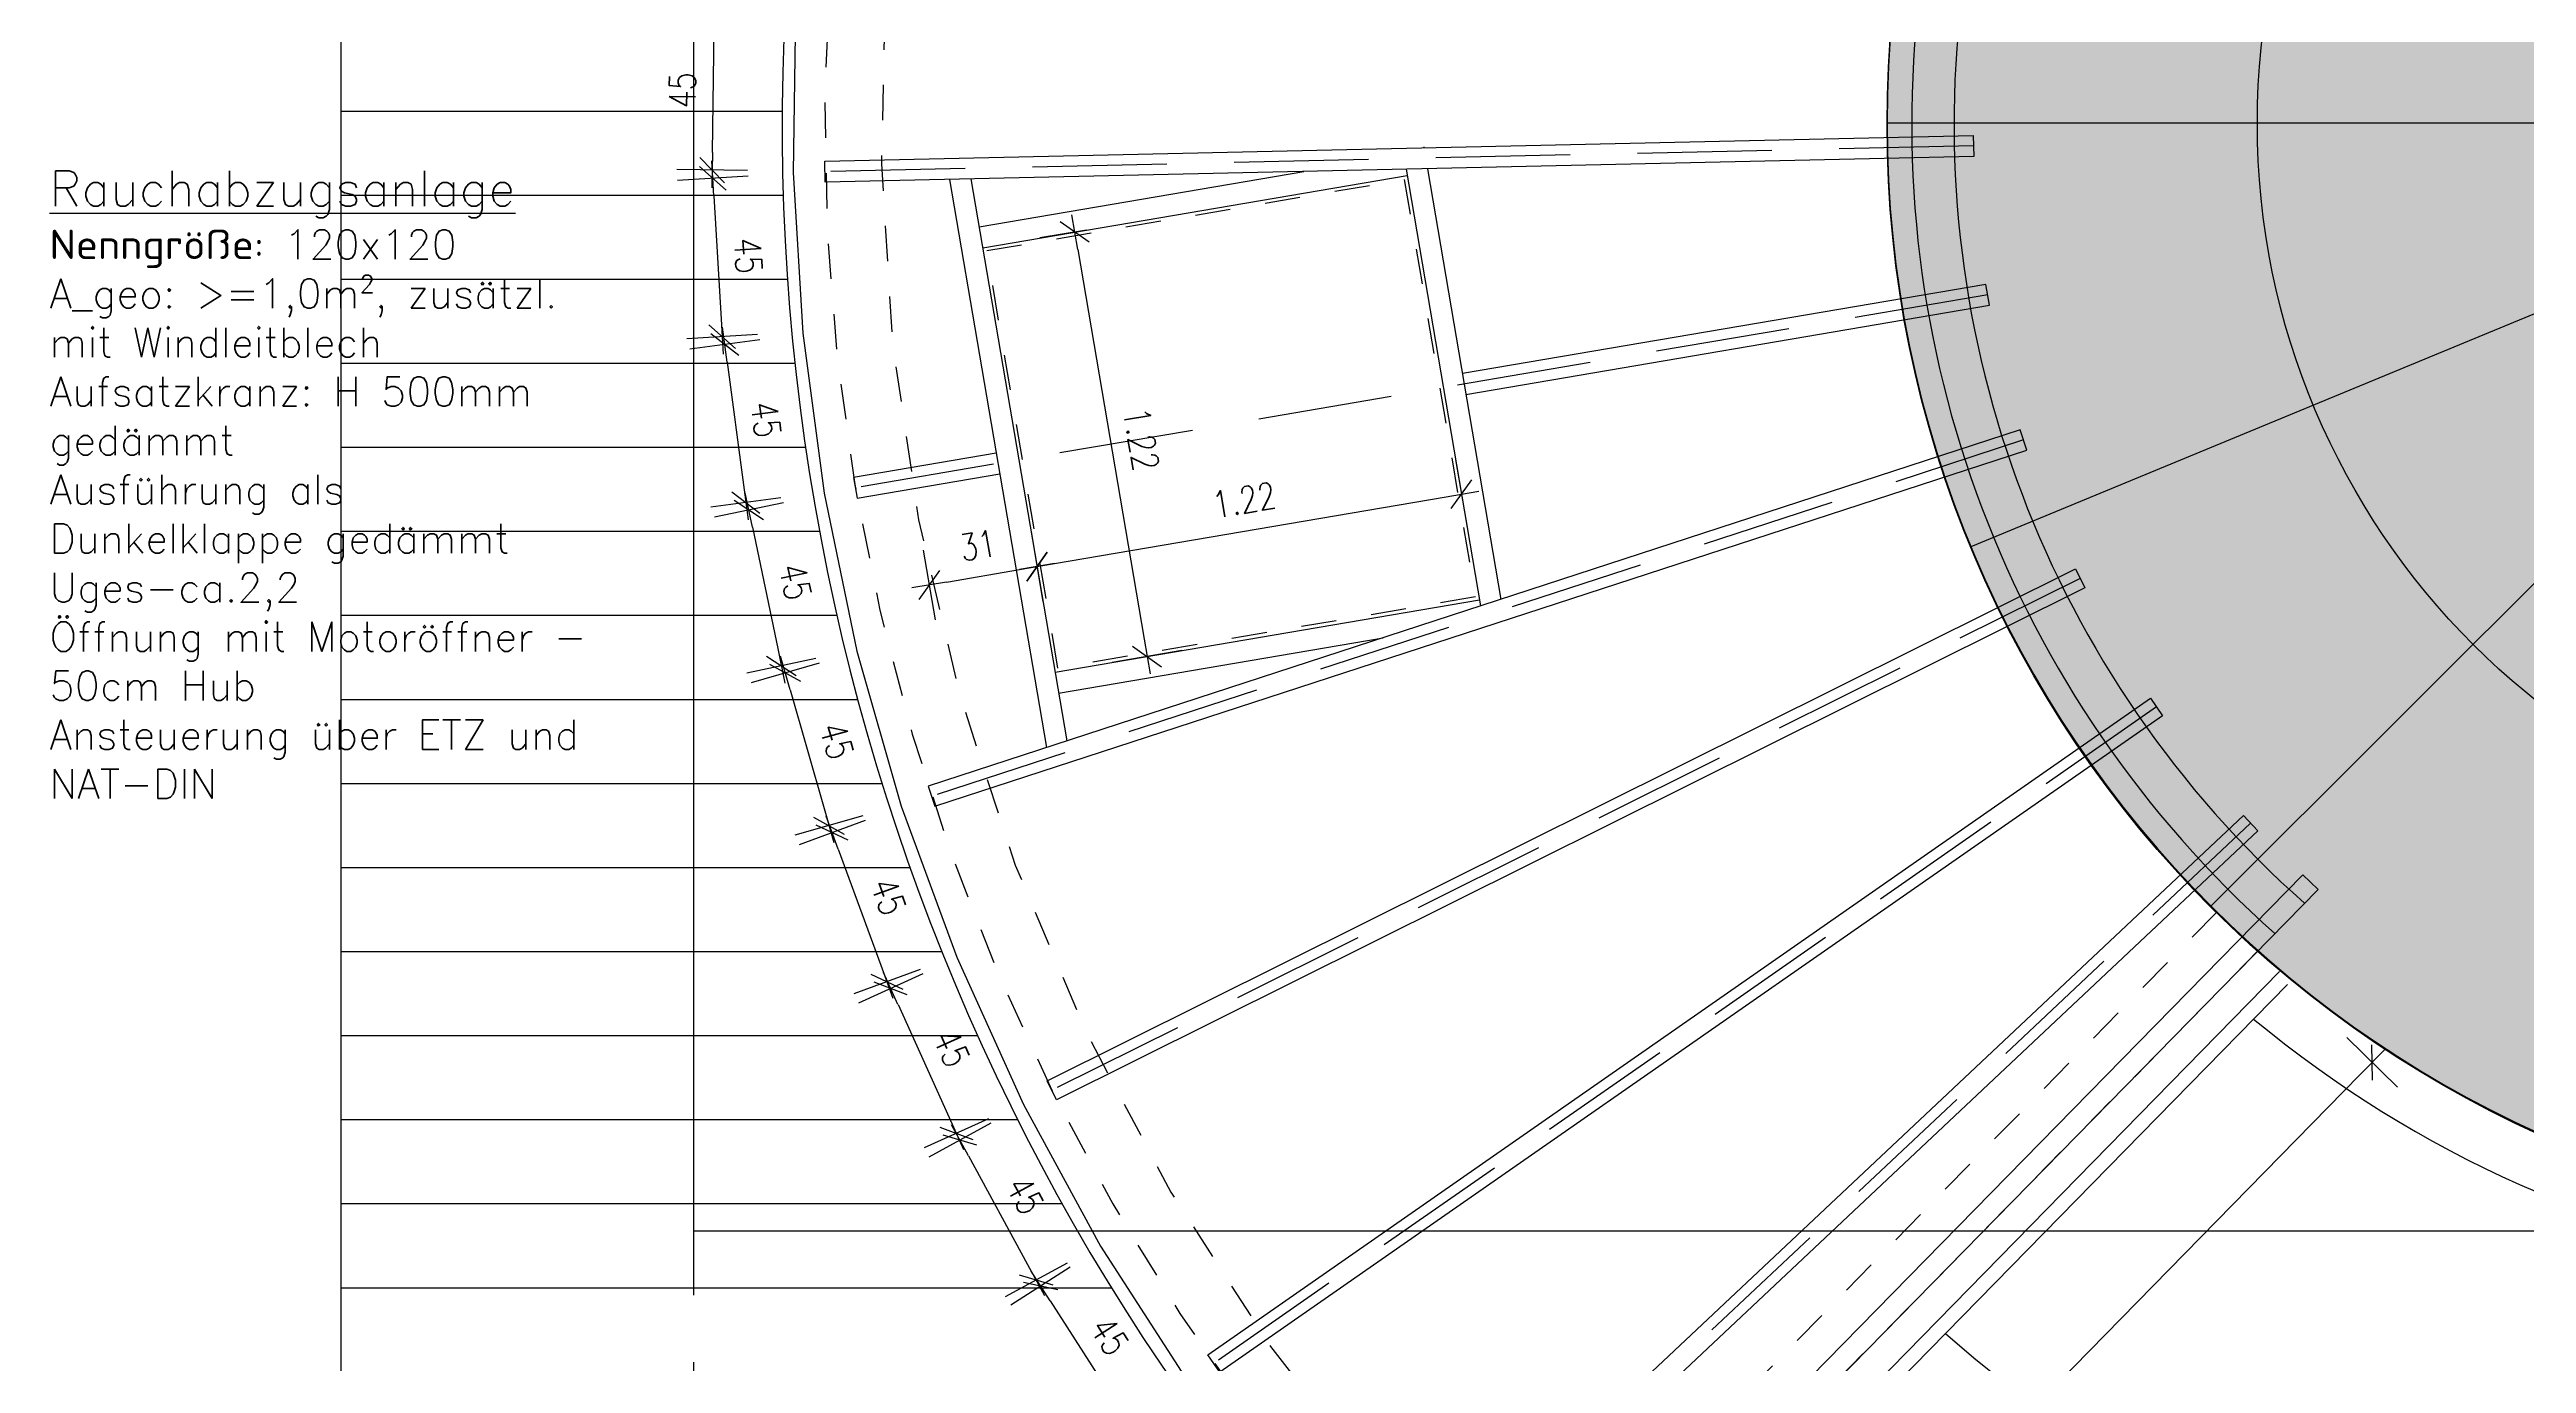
# Model space of a CAD drawing. Header units: metres. Extents: x 109.2 to 144.7, y -337.4 to -301.2.
# Drawn here: x 128.8 to 135.82, y -315.97 to -312.25 of the extents above; entities that cross this region are included whole.
import ezdxf

# ---------------------------------------------------------------- set-up
doc = ezdxf.new("R2010")
doc.units = ezdxf.units.M
doc.header["$LTSCALE"] = 0.03
doc.linetypes.add('GESTRICHELT2', pattern=[4.5, 3, -1.5])
doc.linetypes.add('STRICHLINIE', pattern=[19.05, 12.7, -6.35])
doc.layers.get('0').update_dxf_attribs({"linetype": 'CONTINUOUS'})
doc.layers.get('Defpoints').update_dxf_attribs({"linetype": 'CONTINUOUS'})
for name, color, linetype in [('A_abriss', 44, '_ABBRUCH'), ('A_ansicht', 9, 'CONTINUOUS'), ('A_text', 5, 'CONTINUOUS'), ('A_verdeckt', 8, 'STRICHLINIE'), ('A_wände', 6, 'CONTINUOUS'), ('CKMA0002', 2, 'CONTINUOUS')]:
    doc.layers.add(name, color=color, linetype=linetype)
doc.styles.add('SIMPLEX', font='simplex.shx', dxfattribs={"height": 0.1})
doc.styles.add('SIMPLEXD', font='SIMPLEXD.shx', dxfattribs={"width": 0.8, "height": 0.075})
doc.linetypes.add('_ABBRUCH', pattern='A,25,[101,cadkon.shx,S=3.5,R=0,X=0,Y=0],25', length=50)
doc.dimstyles.new('25', dxfattribs={"dimtxt": 0.01, "dimasz": 0.05, "dimexe": 0.15, "dimexo": 0, "dimgap": 0.05, "dimtad": 1, "dimdec": 4, "dimrnd": 0.0025, "dimzin": 0, "dimdsep": 46, "dimtxsty": 'SIMPLEXD', "dimblk1": 'DIMCROSS', "dimblk2": 'DIMCROSS', "dimsah": 1, "dimcen": 2.5, "dimdle": 0.025, "dimclrd": 1, "dimclre": 1, "dimclrt": 3, "dimadec": 1, "dimazin": 0, "dimtfac": 1, "dimtdec": 4, "dimtix": 1, "dimtmove": 2, "dimatfit": 3, "dimfxl": 1, "dimtvp": 1, "dimtolj": 1, "dimtzin": 0, "dimarcsym": 0})

# ---------------------------------------------------------------- blocks, each defined once
blk = doc.blocks.new('DIMCROSS')
at = {"color": 0, "linetype": 'ByBlock'}
blk.add_line((-1, 0), (1, 0), dxfattribs=at)
at = {"linetype": 'ByBlock'}
blk.add_line((-0.707107, -0.707107), (0.707107, 0.707107), dxfattribs=at)
blk = doc.blocks.new('*D176')
at = {"layer": 'CKMA0002', "color": 1, "lineweight": -2}
for p, q in [((134.3719, -308.8467), (134.6986, -309.2717)), ((137.1601, -312.4739), (134.9076, -309.5436))]:
    blk.add_line(p, q, dxfattribs=at)
at = {"layer": 'Defpoints', "color": 0}
for p in [(134.3414, -308.807), (137.1449, -312.4541)]:
    blk.add_point(p, dxfattribs=at)
at = {"layer": 'CKMA0002', "color": 1, "lineweight": -2, "xscale": 0.05, "yscale": 0.05, "zscale": 0.05, "rotation": 127.5494376594421}
blk.add_blockref('DIMCROSS', (134.3414, -308.807), dxfattribs=at)
at = {"layer": 'CKMA0002', "color": 3, "insert": (134.8031, -309.4077), "char_height": 0.075, "attachment_point": 5, "rotation": 307.54944, "style": 'SIMPLEXD'}
blk.add_mtext('\\A1;R4.60', dxfattribs=at)
blk = doc.blocks.new('*D177')
at = {"layer": 'CKMA0002', "color": 1, "lineweight": -2}
for p, q in [((134.0875, -308.7407), (134.2368, -308.9221)), ((137.1607, -312.4734), (134.4529, -309.1846))]:
    blk.add_line(p, q, dxfattribs=at)
at = {"layer": 'Defpoints', "color": 0}
for p in [(134.0557, -308.7021), (137.1449, -312.4541)]:
    blk.add_point(p, dxfattribs=at)
at = {"layer": 'CKMA0002', "color": 1, "lineweight": -2, "xscale": 0.05, "yscale": 0.05, "zscale": 0.05, "rotation": 129.4662497334408}
blk.add_blockref('DIMCROSS', (134.0557, -308.7021), dxfattribs=at)
at = {"layer": 'CKMA0002', "color": 3, "insert": (134.3449, -309.0533), "char_height": 0.075, "attachment_point": 5, "rotation": 309.46625, "style": 'SIMPLEXD'}
blk.add_mtext('\\A1;R4.86', dxfattribs=at)
blk = doc.blocks.new('*D178')
at = {"layer": 'CKMA0002', "color": 1, "lineweight": -2}
blk.add_line((137.1684, -312.4624), (131.397, -310.4115), dxfattribs=at)
at = {"layer": 'Defpoints', "color": 0}
for p in [(131.3499, -310.3948), (137.1449, -312.454)]:
    blk.add_point(p, dxfattribs=at)
at = {"layer": 'CKMA0002', "color": 1, "lineweight": -2, "xscale": 0.05, "yscale": 0.05, "zscale": 0.05, "rotation": 160.4376483330016}
blk.add_blockref('DIMCROSS', (131.3499, -310.3948), dxfattribs=at)
at = {"layer": 'CKMA0002', "color": 3, "insert": (131.1138, -310.3109), "char_height": 0.075, "attachment_point": 5, "rotation": 340.43765, "style": 'SIMPLEXD'}
blk.add_mtext('\\A1;R6.15', dxfattribs=at)
blk = doc.blocks.new('*D179')
at = {"layer": 'CKMA0002', "color": 1, "lineweight": -2}
for p, q in [((131.6395, -310.2238), (131.6217, -310.2166)), ((137.168, -312.4634), (131.9368, -310.3442))]:
    blk.add_line(p, q, dxfattribs=at)
at = {"layer": 'Defpoints', "color": 0}
for p in [(131.5931, -310.205), (137.1449, -312.454)]:
    blk.add_point(p, dxfattribs=at)
at = {"layer": 'CKMA0002', "color": 1, "lineweight": -2, "xscale": 0.05, "yscale": 0.05, "zscale": 0.05, "rotation": 157.9467216411537}
blk.add_blockref('DIMCROSS', (131.5931, -310.205), dxfattribs=at)
at = {"layer": 'CKMA0002', "color": 3, "insert": (131.7792, -310.2804), "char_height": 0.075, "attachment_point": 5, "rotation": 337.94672, "style": 'SIMPLEXD'}
blk.add_mtext('\\A1;R5.99', dxfattribs=at)
blk = doc.blocks.new('*D180')
at = {"layer": 'CKMA0002', "color": 1, "lineweight": -2}
for p, q in [((130.9949, -317.4727), (130.9949, -317.6727)), ((131.1549, -317.4727), (131.1549, -317.6727)), ((130.9949, -317.5727), (130.9949, -317.5727)), ((130.9949, -317.5727), (130.9949, -317.5727)), ((130.9949, -317.5727), (131.1549, -317.5727))]:
    blk.add_line(p, q, dxfattribs=at)
at = {"layer": 'Defpoints', "color": 0}
for p in [(130.9949, -312.454), (131.1549, -312.454), (131.1549, -317.5727)]:
    blk.add_point(p, dxfattribs=at)
at = {"layer": 'CKMA0002', "color": 1, "lineweight": -2, "xscale": 0.05, "yscale": 0.05, "zscale": 0.05}
blk.add_blockref('DIMCROSS', (130.9949, -317.5727), dxfattribs=at)
at = {"layer": 'CKMA0002', "color": 1, "lineweight": -2, "xscale": 0.05, "yscale": 0.05, "zscale": 0.05, "rotation": 180}
blk.add_blockref('DIMCROSS', (131.1549, -317.5727), dxfattribs=at)
at = {"layer": 'CKMA0002', "color": 3, "insert": (131.0749, -317.4852), "char_height": 0.075, "attachment_point": 5, "style": 'SIMPLEXD'}
blk.add_mtext('\\A1;16{\\A1\\H0.7x\\S;}', dxfattribs=at)
blk = doc.blocks.new('*D181')
at = {"layer": 'CKMA0002', "color": 1, "lineweight": -2}
for p, q in [((134.0055, -317.4727), (134.0055, -317.6727)), ((131.2049, -317.5727), (133.9555, -317.5727))]:
    blk.add_line(p, q, dxfattribs=at)
at = {"layer": 'Defpoints', "color": 0}
for p in [(131.1549, -312.454), (134.0055, -312.454), (134.0055, -317.5727)]:
    blk.add_point(p, dxfattribs=at)
at = {"layer": 'CKMA0002', "color": 1, "lineweight": -2, "xscale": 0.05, "yscale": 0.05, "zscale": 0.05, "rotation": 180}
blk.add_blockref('DIMCROSS', (131.1549, -317.5727), dxfattribs=at)
at = {"layer": 'CKMA0002', "color": 1, "lineweight": -2, "xscale": 0.05, "yscale": 0.05, "zscale": 0.05}
blk.add_blockref('DIMCROSS', (134.0055, -317.5727), dxfattribs=at)
at = {"layer": 'CKMA0002', "color": 3, "insert": (132.5802, -317.4852), "char_height": 0.075, "attachment_point": 5, "style": 'SIMPLEXD'}
blk.add_mtext('\\A1;2.85{\\A1\\H0.7x\\S;}', dxfattribs=at)
blk = doc.blocks.new('*D182')
at = {"layer": 'CKMA0002', "color": 1, "lineweight": -2}
for p, q in [((134.0755, -317.4727), (134.0755, -317.6727)), ((133.9555, -317.5727), (133.9055, -317.5727)), ((134.0055, -317.5727), (134.0755, -317.5727)), ((134.1255, -317.5727), (134.1755, -317.5727))]:
    blk.add_line(p, q, dxfattribs=at)
at = {"layer": 'Defpoints', "color": 0}
for p in [(134.0055, -312.454), (134.0755, -312.454), (134.0755, -317.5727)]:
    blk.add_point(p, dxfattribs=at)
at = {"layer": 'CKMA0002', "color": 1, "lineweight": -2, "xscale": 0.05, "yscale": 0.05, "zscale": 0.05}
blk.add_blockref('DIMCROSS', (134.0055, -317.5727), dxfattribs=at)
at = {"layer": 'CKMA0002', "color": 1, "lineweight": -2, "xscale": 0.05, "yscale": 0.05, "zscale": 0.05, "rotation": 180}
blk.add_blockref('DIMCROSS', (134.0755, -317.5727), dxfattribs=at)
at = {"layer": 'CKMA0002', "color": 3, "insert": (134.0405, -317.4852), "char_height": 0.075, "attachment_point": 5, "style": 'SIMPLEXD'}
blk.add_mtext('\\A1;7{\\A1\\H0.7x\\S;}', dxfattribs=at)
blk = doc.blocks.new('*D183')
at = {"layer": 'CKMA0002', "color": 1, "lineweight": -2}
for p, q in [((134.1955, -317.4727), (134.1955, -317.6727)), ((134.0255, -317.5727), (133.9755, -317.5727)), ((134.0755, -317.5727), (134.1955, -317.5727)), ((134.2455, -317.5727), (134.2955, -317.5727))]:
    blk.add_line(p, q, dxfattribs=at)
at = {"layer": 'Defpoints', "color": 0}
for p in [(134.0755, -312.454), (134.1955, -312.4541), (134.1955, -317.5727)]:
    blk.add_point(p, dxfattribs=at)
at = {"layer": 'CKMA0002', "color": 1, "lineweight": -2, "xscale": 0.05, "yscale": 0.05, "zscale": 0.05}
blk.add_blockref('DIMCROSS', (134.0755, -317.5727), dxfattribs=at)
at = {"layer": 'CKMA0002', "color": 1, "lineweight": -2, "xscale": 0.05, "yscale": 0.05, "zscale": 0.05, "rotation": 180}
blk.add_blockref('DIMCROSS', (134.1955, -317.5727), dxfattribs=at)
at = {"layer": 'CKMA0002', "color": 3, "insert": (134.1355, -317.4852), "char_height": 0.075, "attachment_point": 5, "style": 'SIMPLEXD'}
blk.add_mtext('\\A1;12{\\A1\\H0.7x\\S;}', dxfattribs=at)
blk = doc.blocks.new('*D184')
at = {"layer": 'CKMA0002', "color": 1, "lineweight": -2}
for p, q in [((137.1449, -317.4727), (137.1449, -317.6727)), ((134.2455, -317.5727), (137.0949, -317.5727))]:
    blk.add_line(p, q, dxfattribs=at)
at = {"layer": 'Defpoints', "color": 0}
for p in [(134.1955, -312.4541), (137.1449, -312.4541), (137.1449, -317.5727)]:
    blk.add_point(p, dxfattribs=at)
at = {"layer": 'CKMA0002', "color": 1, "lineweight": -2, "xscale": 0.05, "yscale": 0.05, "zscale": 0.05, "rotation": 180}
blk.add_blockref('DIMCROSS', (134.1955, -317.5727), dxfattribs=at)
at = {"layer": 'CKMA0002', "color": 1, "lineweight": -2, "xscale": 0.05, "yscale": 0.05, "zscale": 0.05}
blk.add_blockref('DIMCROSS', (137.1449, -317.5727), dxfattribs=at)
at = {"layer": 'CKMA0002', "color": 3, "insert": (135.6702, -317.4852), "char_height": 0.075, "attachment_point": 5, "style": 'SIMPLEXD'}
blk.add_mtext('\\A1;2.95{\\A1\\H0.7x\\S;}', dxfattribs=at)
blk = doc.blocks.new('*D186')
at = {"layer": 'CKMA0002', "color": 1, "lineweight": -2}
for p, q in [((135.0556, -317.2543), (135.0556, -317.4543)), ((132.9988, -317.3543), (135.0056, -317.3543))]:
    blk.add_line(p, q, dxfattribs=at)
at = {"layer": 'Defpoints', "color": 0}
for p in [(135.0556, -314.8004), (132.9488, -316.9502), (135.0556, -317.3543)]:
    blk.add_point(p, dxfattribs=at)
at = {"layer": 'CKMA0002', "color": 1, "lineweight": -2, "xscale": 0.05, "yscale": 0.05, "zscale": 0.05, "rotation": 180}
blk.add_blockref('DIMCROSS', (132.9488, -317.3543), dxfattribs=at)
at = {"layer": 'CKMA0002', "color": 1, "lineweight": -2, "xscale": 0.05, "yscale": 0.05, "zscale": 0.05}
blk.add_blockref('DIMCROSS', (135.0556, -317.3543), dxfattribs=at)
at = {"layer": 'CKMA0002', "color": 3, "insert": (134.0022, -317.2668), "char_height": 0.075, "attachment_point": 5, "style": 'SIMPLEXD'}
blk.add_mtext('\\A1;2.10{\\A1\\H0.7x\\S75;}', dxfattribs=at)
blk = doc.blocks.new('*D187')
at = {"layer": 'CKMA0002', "color": 1, "lineweight": -2}
for p, q in [((137.1449, -317.2543), (137.1449, -317.4543)), ((135.1056, -317.3543), (137.0949, -317.3543))]:
    blk.add_line(p, q, dxfattribs=at)
at = {"layer": 'Defpoints', "color": 0}
for p in [(135.0556, -314.8004), (137.1449, -316.4323), (137.1449, -317.3543)]:
    blk.add_point(p, dxfattribs=at)
at = {"layer": 'CKMA0002', "color": 1, "lineweight": -2, "xscale": 0.05, "yscale": 0.05, "zscale": 0.05, "rotation": 180}
blk.add_blockref('DIMCROSS', (135.0556, -317.3543), dxfattribs=at)
at = {"layer": 'CKMA0002', "color": 1, "lineweight": -2, "xscale": 0.05, "yscale": 0.05, "zscale": 0.05}
blk.add_blockref('DIMCROSS', (137.1449, -317.3543), dxfattribs=at)
at = {"layer": 'CKMA0002', "color": 3, "insert": (136.1002, -317.2668), "char_height": 0.075, "attachment_point": 5, "style": 'SIMPLEXD'}
blk.add_mtext('\\A1;2.09{\\A1\\H0.7x\\S;}', dxfattribs=at)
blk = doc.blocks.new('*D191')
at = {"layer": 'CKMA0002', "color": 1, "lineweight": -2}
for p, q in [((137.1449, -306.0359), (137.1449, -305.8359)), ((135.7247, -305.9359), (137.0949, -305.9359))]:
    blk.add_line(p, q, dxfattribs=at)
at = {"layer": 'Defpoints', "color": 0}
for p in [(137.1449, -305.9359), (135.6747, -309.8499), (137.1449, -316.5988)]:
    blk.add_point(p, dxfattribs=at)
at = {"layer": 'CKMA0002', "color": 1, "lineweight": -2, "xscale": 0.05, "yscale": 0.05, "zscale": 0.05, "rotation": 180}
blk.add_blockref('DIMCROSS', (135.6747, -305.9359), dxfattribs=at)
at = {"layer": 'CKMA0002', "color": 1, "lineweight": -2, "xscale": 0.05, "yscale": 0.05, "zscale": 0.05}
blk.add_blockref('DIMCROSS', (137.1449, -305.9359), dxfattribs=at)
at = {"layer": 'CKMA0002', "color": 3, "insert": (136.4098, -305.8484), "char_height": 0.075, "attachment_point": 5, "style": 'SIMPLEXD'}
blk.add_mtext('\\A1;1.47{\\A1\\H0.7x\\S;}', dxfattribs=at)
blk = doc.blocks.new('*D198')
at = {"layer": 'CKMA0002', "color": 1, "lineweight": -2}
for p, q in [((130.7828, -312.1387), (130.5828, -312.1359)), ((130.6771, -312.5372), (130.6821, -312.1873)), ((130.7764, -312.5886), (130.5764, -312.5857))]:
    blk.add_line(p, q, dxfattribs=at)
at = {"layer": 'Defpoints', "color": 0}
for p in [(130.6828, -312.1373), (131.0028, -312.1419), (130.9964, -312.5917)]:
    blk.add_point(p, dxfattribs=at)
at = {"layer": 'CKMA0002', "color": 1, "lineweight": -2, "xscale": 0.05, "yscale": 0.05, "zscale": 0.05}
for p, rotation in [((130.6828, -312.1373), 89.18564454992745), ((130.6764, -312.5872), 269.1856445499274)]:
    blk.add_blockref('DIMCROSS', p, dxfattribs=dict(at, rotation=rotation))
at = {"layer": 'CKMA0002', "color": 3, "insert": (130.5921, -312.361), "char_height": 0.075, "attachment_point": 5, "rotation": 89.18564, "style": 'SIMPLEXD'}
blk.add_mtext('\\A1;45{\\A1\\H0.7x\\S;}', dxfattribs=at)
blk = doc.blocks.new('*D199')
at = {"layer": 'CKMA0002', "color": 1, "lineweight": -2}
for p, q in [((130.7782, -312.6046), (130.5785, -312.6164)), ((130.6813, -312.6604), (130.7019, -313.0093)), ((130.8047, -313.0533), (130.605, -313.0651))]:
    blk.add_line(p, q, dxfattribs=at)
at = {"layer": 'Defpoints', "color": 0}
for p in [(130.9964, -312.5917), (130.7048, -313.0592), (131.0229, -313.0404)]:
    blk.add_point(p, dxfattribs=at)
at = {"layer": 'CKMA0002', "color": 1, "lineweight": -2, "xscale": 0.05, "yscale": 0.05, "zscale": 0.05}
for p, rotation in [((130.6784, -312.6105), 93.37613459661326), ((130.7048, -313.0592), 273.3761345966133)]:
    blk.add_blockref('DIMCROSS', p, dxfattribs=dict(at, rotation=rotation))
at = {"layer": 'CKMA0002', "color": 3, "insert": (130.7789, -312.8297), "char_height": 0.075, "attachment_point": 5, "rotation": 273.37613, "style": 'SIMPLEXD'}
blk.add_mtext('\\A1;45{\\A1\\H0.7x\\S;}', dxfattribs=at)
blk = doc.blocks.new('*D200')
at = {"layer": 'CKMA0002', "color": 1, "lineweight": -2}
for p, q in [((130.8118, -313.0685), (130.6136, -313.0949)), ((130.7193, -313.1312), (130.7655, -313.4791)), ((130.8713, -313.5155), (130.673, -313.5418))]:
    blk.add_line(p, q, dxfattribs=at)
at = {"layer": 'Defpoints', "color": 0}
for p in [(131.0229, -313.0404), (131.0823, -313.4874), (130.7721, -313.5287)]:
    blk.add_point(p, dxfattribs=at)
at = {"layer": 'CKMA0002', "color": 1, "lineweight": -2, "xscale": 0.05, "yscale": 0.05, "zscale": 0.05}
for p, rotation in [((130.7127, -313.0817), 97.57225871352216), ((130.7721, -313.5287), 277.5722587135222)]:
    blk.add_blockref('DIMCROSS', p, dxfattribs=dict(at, rotation=rotation))
at = {"layer": 'CKMA0002', "color": 3, "insert": (130.8292, -313.2936), "char_height": 0.075, "attachment_point": 5, "rotation": 277.57226, "style": 'SIMPLEXD'}
blk.add_mtext('\\A1;45{\\A1\\H0.7x\\S;}', dxfattribs=at)
blk = doc.blocks.new('*D201')
at = {"layer": 'CKMA0002', "color": 1, "lineweight": -2}
for p, q in [((130.8785, -313.5299), (130.6827, -313.5707)), ((130.7908, -313.5992), (130.8624, -313.9428)), ((130.9705, -313.9713), (130.7747, -314.0121))]:
    blk.add_line(p, q, dxfattribs=at)
at = {"layer": 'Defpoints', "color": 0}
for p in [(131.0823, -313.4874), (131.1743, -313.9288), (130.8726, -313.9917)]:
    blk.add_point(p, dxfattribs=at)
at = {"layer": 'CKMA0002', "color": 1, "lineweight": -2, "xscale": 0.05, "yscale": 0.05, "zscale": 0.05}
for p, rotation in [((130.7806, -313.5503), 101.7740169009079), ((130.8726, -313.9917), 281.7740169009078)]:
    blk.add_blockref('DIMCROSS', p, dxfattribs=dict(at, rotation=rotation))
at = {"layer": 'CKMA0002', "color": 3, "insert": (130.9123, -313.7532), "char_height": 0.075, "attachment_point": 5, "rotation": 281.77402, "style": 'SIMPLEXD'}
blk.add_mtext('\\A1;45{\\A1\\H0.7x\\S;}', dxfattribs=at)
blk = doc.blocks.new('*D202')
at = {"layer": 'CKMA0002', "color": 1, "lineweight": -2}
for p, q in [((130.9797, -313.9845), (130.7874, -314.0395)), ((130.8973, -314.0601), (130.9936, -314.3963)), ((131.1035, -314.4169), (130.9112, -314.4719))]:
    blk.add_line(p, q, dxfattribs=at)
at = {"layer": 'Defpoints', "color": 0}
for p in [(131.1743, -313.9288), (131.298, -314.3612), (131.0073, -314.4444)]:
    blk.add_point(p, dxfattribs=at)
at = {"layer": 'CKMA0002', "color": 1, "lineweight": -2, "xscale": 0.05, "yscale": 0.05, "zscale": 0.05}
for p, rotation in [((130.8836, -314.012), 105.970141017863), ((131.0073, -314.4444), 285.970141017863)]:
    blk.add_blockref('DIMCROSS', p, dxfattribs=dict(at, rotation=rotation))
at = {"layer": 'CKMA0002', "color": 3, "insert": (131.0296, -314.2041), "char_height": 0.075, "attachment_point": 5, "rotation": 285.97014, "style": 'SIMPLEXD'}
blk.add_mtext('\\A1;45{\\A1\\H0.7x\\S;}', dxfattribs=at)
blk = doc.blocks.new('*D203')
at = {"layer": 'CKMA0002', "color": 1, "lineweight": -2}
for p, q in [((131.1105, -314.43), (130.9228, -314.4989)), ((131.0339, -314.5114), (131.1544, -314.8397)), ((131.2655, -314.8522), (131.0778, -314.9211))]:
    blk.add_line(p, q, dxfattribs=at)
at = {"layer": 'Defpoints', "color": 0}
for p in [(131.298, -314.3612), (131.453, -314.7833), (131.1716, -314.8866)]:
    blk.add_point(p, dxfattribs=at)
at = {"layer": 'CKMA0002', "color": 1, "lineweight": -2, "xscale": 0.05, "yscale": 0.05, "zscale": 0.05}
for p, rotation in [((131.0167, -314.4645), 110.1606310645948), ((131.1716, -314.8866), 290.1606310645948)]:
    blk.add_blockref('DIMCROSS', p, dxfattribs=dict(at, rotation=rotation))
at = {"layer": 'CKMA0002', "color": 3, "insert": (131.1763, -314.6454), "char_height": 0.075, "attachment_point": 5, "rotation": 290.16063, "style": 'SIMPLEXD'}
blk.add_mtext('\\A1;45{\\A1\\H0.7x\\S;}', dxfattribs=at)
blk = doc.blocks.new('*D204')
at = {"layer": 'CKMA0002', "color": 1, "lineweight": -2}
for p, q in [((131.2735, -314.8646), (131.0913, -314.9471)), ((131.2031, -314.9514), (131.3478, -315.271)), ((131.4595, -315.2754), (131.2773, -315.3578))]:
    blk.add_line(p, q, dxfattribs=at)
at = {"layer": 'Defpoints', "color": 0}
for p in [(131.453, -314.7833), (131.639, -315.1941), (131.3684, -315.3166)]:
    blk.add_point(p, dxfattribs=at)
at = {"layer": 'CKMA0002', "color": 1, "lineweight": -2, "xscale": 0.05, "yscale": 0.05, "zscale": 0.05}
for p, rotation in [((131.1824, -314.9058), 114.3567551816048), ((131.3684, -315.3166), 294.3567551816048)]:
    blk.add_blockref('DIMCROSS', p, dxfattribs=dict(at, rotation=rotation))
at = {"layer": 'CKMA0002', "color": 3, "insert": (131.3551, -315.0751), "char_height": 0.075, "attachment_point": 5, "rotation": 294.35676, "style": 'SIMPLEXD'}
blk.add_mtext('\\A1;45{\\A1\\H0.7x\\S;}', dxfattribs=at)
blk = doc.blocks.new('*D205')
at = {"layer": 'CKMA0002', "color": 1, "lineweight": -2}
for p, q in [((131.4666, -315.2879), (131.2909, -315.3835)), ((131.4027, -315.3796), (131.5704, -315.6878)), ((131.6822, -315.684), (131.5065, -315.7796))]:
    blk.add_line(p, q, dxfattribs=at)
at = {"layer": 'Defpoints', "color": 0}
for p in [(131.639, -315.1941), (131.8545, -315.5901), (131.5943, -315.7318)]:
    blk.add_point(p, dxfattribs=at)
at = {"layer": 'CKMA0002', "color": 1, "lineweight": -2, "xscale": 0.05, "yscale": 0.05, "zscale": 0.05}
for p, rotation in [((131.3788, -315.3357), 118.5585133688868), ((131.5943, -315.7318), 298.5585133688868)]:
    blk.add_blockref('DIMCROSS', p, dxfattribs=dict(at, rotation=rotation))
at = {"layer": 'CKMA0002', "color": 3, "insert": (131.5634, -315.4919), "char_height": 0.075, "attachment_point": 5, "rotation": 298.55851, "style": 'SIMPLEXD'}
blk.add_mtext('\\A1;45{\\A1\\H0.7x\\S;}', dxfattribs=at)
blk = doc.blocks.new('*D206')
at = {"layer": 'CKMA0002', "color": 1, "lineweight": -2}
for p, q in [((131.6913, -315.6952), (131.5231, -315.8034)), ((131.6343, -315.7913), (131.8235, -316.0854)), ((131.9346, -316.0733), (131.7664, -316.1816))]:
    blk.add_line(p, q, dxfattribs=at)
at = {"layer": 'Defpoints', "color": 0}
for p in [(131.8545, -315.5901), (132.0978, -315.9683), (131.8505, -316.1274)]:
    blk.add_point(p, dxfattribs=at)
at = {"layer": 'CKMA0002', "color": 1, "lineweight": -2, "xscale": 0.05, "yscale": 0.05, "zscale": 0.05}
for p, rotation in [((131.6072, -315.7493), 122.7546374855003), ((131.8505, -316.1274), 302.7546374855003)]:
    blk.add_blockref('DIMCROSS', p, dxfattribs=dict(at, rotation=rotation))
at = {"layer": 'CKMA0002', "color": 3, "insert": (131.8025, -315.891), "char_height": 0.075, "attachment_point": 5, "rotation": 302.75464, "style": 'SIMPLEXD'}
blk.add_mtext('\\A1;45{\\A1\\H0.7x\\S;}', dxfattribs=at)
blk = doc.blocks.new('*D193')
at = {"layer": 'CKMA0002', "color": 1, "lineweight": -2}
for p, q in [((135.9849, -309.5156), (136.1616, -309.4218)), ((136.0967, -309.5129), (137.5213, -312.1977)), ((137.4564, -312.2888), (137.6331, -312.195))]:
    blk.add_line(p, q, dxfattribs=at)
at = {"layer": 'Defpoints', "color": 0}
for p in [(135.6734, -309.6809), (137.5447, -312.2419), (137.1449, -312.4541)]:
    blk.add_point(p, dxfattribs=at)
at = {"layer": 'CKMA0002', "color": 1, "lineweight": -2, "xscale": 0.05, "yscale": 0.05, "zscale": 0.05}
for p, rotation in [((136.0733, -309.4687), 117.9507236304997), ((137.5447, -312.2419), 297.9507236304997)]:
    blk.add_blockref('DIMCROSS', p, dxfattribs=dict(at, rotation=rotation))
at = {"layer": 'CKMA0002', "color": 3, "insert": (136.8863, -310.8143), "char_height": 0.075, "attachment_point": 5, "rotation": 297.95072, "style": 'SIMPLEXD'}
blk.add_mtext('\\A1;3.14{\\A1\\H0.7x\\S;}', dxfattribs=at)
blk = doc.blocks.new('*D195')
at = {"layer": 'CKMA0002', "color": 1, "lineweight": -2}
for p, q in [((135.3088, -315.0452), (135.4516, -315.1852)), ((133.3091, -317.2287), (135.3452, -315.1509))]:
    blk.add_line(p, q, dxfattribs=at)
at = {"layer": 'Defpoints', "color": 0}
for p in [(135.0572, -314.7987), (135.3802, -315.1152), (132.9511, -316.9479)]:
    blk.add_point(p, dxfattribs=at)
at = {"layer": 'CKMA0002', "color": 1, "lineweight": -2, "xscale": 0.05, "yscale": 0.05, "zscale": 0.05}
for p, rotation in [((135.3802, -315.1152), 45.58019336314947), ((133.2741, -317.2644), 225.5801933631494)]:
    blk.add_blockref('DIMCROSS', p, dxfattribs=dict(at, rotation=rotation))
at = {"layer": 'CKMA0002', "color": 3, "insert": (134.2646, -316.1286), "char_height": 0.075, "attachment_point": 5, "rotation": 45.58019, "style": 'SIMPLEXD'}
blk.add_mtext('\\A1;3.01{\\A1\\H0.7x\\S;}', dxfattribs=at)
blk = doc.blocks.new('*D225')
at = {"layer": 'CKMA0002', "color": 1, "lineweight": -2}
for p, q in [((131.5803, -313.612), (131.6139, -313.8092)), ((131.2747, -313.6641), (131.3083, -313.8613)), ((131.3408, -313.7543), (131.5478, -313.719))]:
    blk.add_line(p, q, dxfattribs=at)
at = {"layer": 'Defpoints', "color": 0}
for p in [(131.5456, -313.4084), (131.24, -313.4605), (131.5971, -313.7106)]:
    blk.add_point(p, dxfattribs=at)
at = {"layer": 'CKMA0002', "color": 1, "lineweight": -2, "xscale": 0.05, "yscale": 0.05, "zscale": 0.05}
for p, rotation in [((131.2915, -313.7627), 189.6731378071615), ((131.5971, -313.7106), 9.673137807161469)]:
    blk.add_blockref('DIMCROSS', p, dxfattribs=dict(at, rotation=rotation))
at = {"layer": 'CKMA0002', "color": 3, "insert": (131.4296, -313.6504), "char_height": 0.075, "attachment_point": 5, "rotation": 9.67314, "style": 'SIMPLEXD'}
blk.add_mtext('\\A1;31{\\A1\\H0.7x\\S;}', dxfattribs=at)
blk = doc.blocks.new('*D226')
at = {"layer": 'CKMA0002', "color": 1, "lineweight": -2}
for p, q in [((132.783, -313.407), (132.8166, -313.6042)), ((131.6464, -313.7022), (132.7505, -313.514))]:
    blk.add_line(p, q, dxfattribs=at)
at = {"layer": 'Defpoints', "color": 0}
for p in [(132.7483, -313.2034), (131.5456, -313.4084), (132.7998, -313.5056)]:
    blk.add_point(p, dxfattribs=at)
at = {"layer": 'CKMA0002', "color": 1, "lineweight": -2, "xscale": 0.05, "yscale": 0.05, "zscale": 0.05}
for p, rotation in [((132.7998, -313.5056), 9.673137807161469), ((131.5971, -313.7106), 189.6731378071615)]:
    blk.add_blockref('DIMCROSS', p, dxfattribs=dict(at, rotation=rotation))
at = {"layer": 'CKMA0002', "color": 3, "insert": (132.1837, -313.5219), "char_height": 0.075, "attachment_point": 5, "rotation": 9.67314, "style": 'SIMPLEXD'}
blk.add_mtext('\\A1;1.22{\\A1\\H0.7x\\S;}', dxfattribs=at)
blk = doc.blocks.new('*D227')
at = {"layer": 'CKMA0002', "color": 1, "lineweight": -2}
for p, q in [((131.7374, -312.757), (131.6052, -312.7795)), ((131.7122, -312.812), (131.9004, -313.916)), ((132.0073, -313.9485), (131.8102, -313.9821))]:
    blk.add_line(p, q, dxfattribs=at)
at = {"layer": 'Defpoints', "color": 0}
for p in [(131.7374, -312.757), (131.9088, -313.9653), (132.0073, -313.9485)]:
    blk.add_point(p, dxfattribs=at)
at = {"layer": 'CKMA0002', "color": 1, "lineweight": -2, "xscale": 0.05, "yscale": 0.05, "zscale": 0.05}
for p, rotation in [((131.7038, -312.7627), 99.67313780722093), ((131.9088, -313.9653), 279.6731378072209)]:
    blk.add_blockref('DIMCROSS', p, dxfattribs=dict(at, rotation=rotation))
at = {"layer": 'CKMA0002', "color": 3, "insert": (131.8925, -313.3493), "char_height": 0.075, "attachment_point": 5, "rotation": 279.67314, "style": 'SIMPLEXD'}
blk.add_mtext('\\A1;1.22{\\A1\\H0.7x\\S;}', dxfattribs=at)

msp = doc.modelspace()

# ---------------------------------------------------------------- hatches: boundary and pattern name
at = {"layer": 'A_ansicht'}
h = msp.add_hatch(dxfattribs=at)
h.set_pattern_fill('ANSI31', color=256, scale=0.075, angle=135, style=0)
h.paths.add_polyline_path([(134.42743, -306.81266, -0.0172971), (134.82453, -306.63833), (130.62485, -302.43865), (130.62485, -336.34864), (137.14485, -329.82864), (137.14485, -316.99342, -0.1805095), (134.17101, -315.88364), (132.95332, -317.12624, -0.5337524)])
h.paths.add_polyline_path([(130.62485, -302.43865), (129.62485, -301.43865), (129.62485, -337.34864), (130.62485, -336.34864)])
h = msp.add_hatch(color=253, dxfattribs=at)
edge = h.paths.add_edge_path()
edge.add_arc((137.14485, -312.45724), 3.13937, 0, 360)

# ---------------------------------------------------------------- linework, layer by layer
at = {"layer": 'A_abriss', "ltscale": 0.3}
msp.add_lwpolyline([(130.62485, -306.7702), (134.961, -306.7702), (137.14485, -308.95865), (137.14485, -309.31468, 1), (137.14485, -315.59342), (130.62485, -315.59342)], format="xyb", close=True, dxfattribs=at)
at = {"layer": 'A_ansicht'}
for q in [(134.00548, -312.45405), (134.24287, -313.65479), (134.9217, -314.67382)]:
    msp.add_line((137.14485, -312.45405), q, dxfattribs=at)
at = {"layer": 'A_ansicht', "linetype": 'Continuous'}
msp.add_lwpolyline([(129.62485, -301.43865), (144.66485, -301.43865), (144.66485, -337.34864), (129.62485, -337.34864)], close=True, dxfattribs=at)
at = {"layer": 'A_ansicht'}
for centre, radius in [((137.14485, -312.45724), 3.13937), ((137.14485, -312.45405), 2.09)]:
    msp.add_circle(centre, radius, dxfattribs=at)
for radius, start, end in [(4.53937, 229.071018, 115.456188), (3.295, 230.392018, 54.569436)]:
    msp.add_arc((137.14485, -312.45405), radius, start, end, dxfattribs=at)
at = {"layer": 'A_verdeckt'}
for p, q in [((134.25057, -312.51876), (130.99639, -312.59152)), ((134.29101, -312.94049), (131.08229, -313.48741)), ((134.39257, -313.35179), (131.29803, -314.36118)), ((134.55306, -313.74387), (131.63898, -315.19409)), ((134.76906, -314.10833), (132.09784, -315.96833)), ((135.03594, -314.43736), (132.66479, -316.66731))]:
    msp.add_line(p, q, dxfattribs=at)
msp.add_lwpolyline([(130.62485, -302.43865), (143.66485, -302.43865), (143.66485, -336.34864), (130.62485, -336.34864)], close=True, dxfattribs=at)
at = {"layer": 'A_verdeckt', "ltscale": 0.25}
msp.add_lwpolyline([(131.65628, -313.99823), (131.45465, -312.81529), (132.63759, -312.61366), (132.83922, -313.7966)], close=True, dxfattribs=at)
at = {"layer": 'A_wände', "color": 3}
for p, q in [((130.91284, -312.1373), (130.90635, -312.59354)), ((130.90635, -312.59354), (130.93322, -313.04903)), ((130.93322, -313.04903), (130.99351, -313.50255)), ((130.99351, -313.50255), (131.08686, -313.95043)), ((131.08686, -313.95043), (131.21241, -314.3891)), ((131.21241, -314.3891), (131.36967, -314.81743)), ((131.36967, -314.81743), (131.55835, -315.23422)), ((135.11793, -314.8582), (132.94449, -317.07611)), ((131.55835, -315.23422), (131.77706, -315.63606)), ((131.77706, -315.63606), (132.02393, -316.01979))]:
    msp.add_line(p, q, dxfattribs=at)
at = {"layer": 'A_wände', "color": 10}
for p, q in [((132.69289, -312.52152), (132.69324, -312.52358)), ((131.43303, -312.74797), (132.35273, -312.5912)), ((131.44311, -312.80711), (132.64577, -312.60212)), ((132.6428, -312.58472), (132.85372, -313.82218)), ((132.70343, -312.58336), (132.91138, -313.80337)), ((131.34927, -312.61364), (131.62365, -314.22341)), ((131.4099, -312.61229), (131.68131, -314.2046)), ((131.6481, -314.00977), (132.85076, -313.80478)), ((131.65819, -314.06892), (132.57789, -313.91215)), ((135.14041, -314.8944), (132.95332, -317.12624))]:
    msp.add_line(p, q, dxfattribs=at)
at = {"layer": 'A_wände', "linetype": 'GESTRICHELT2'}
for p, q in [((134.94043, -314.68928), (132.94525, -316.72528)), ((135.05722, -314.79871), (132.94882, -316.95025))]:
    msp.add_line(p, q, dxfattribs=at)
at = {"layer": 'A_wände', "color": 10}
for points in [[(130.99572, -312.56153), (134.2499, -312.48877), (134.25125, -312.54875), (130.99706, -312.62152)], [(131.30733, -314.3897), (134.40187, -313.38031), (134.38326, -313.32327), (131.28872, -314.33265)], [(131.62561, -315.16724), (134.5397, -313.71702), (134.56643, -313.77073), (131.65234, -315.22095)], [(132.0807, -315.94371), (134.75192, -314.08371), (134.78621, -314.13295), (132.11498, -315.99295)], [(132.68534, -316.68916), (135.0565, -314.45922), (135.01539, -314.41551), (132.64424, -316.64545)], [(132.94882, -316.95025), (135.22703, -314.62543), (135.18417, -314.58343), (132.90596, -316.90825)]]:
    msp.add_lwpolyline(points, close=True, dxfattribs=at)
for points in [[(132.81245, -313.22294), (134.29605, -312.97006), (134.28597, -312.91091), (132.80237, -313.16379)], [(131.48142, -313.38895), (131.07725, -313.45784), (131.08733, -313.51699), (131.4915, -313.4481)]]:
    msp.add_lwpolyline(points, dxfattribs=at)
for centre, radius, start, end in [((137.14485, -312.46319), 6.27, 116.824696, 228.048239), ((137.14485, -312.45724), 3.06937, 117.922802, 228.339651), ((137.14485, -312.45724), 2.94937, 117.921698, 228.452017)]:
    msp.add_arc(centre, radius, start, end, dxfattribs=at)
at = {"layer": 'A_wände', "linetype": 'GESTRICHELT2'}
for radius, start, end in [(6.15, 117.960736, 226.97779), (5.99, 146.434936, 225.484541)]:
    msp.add_arc((137.14485, -312.45405), radius, start, end, dxfattribs=at)

# ---------------------------------------------------------------- texts
at = {"layer": 'A_text', "insert": (128.79893, -312.58936), "char_height": 0.1, "width": 1.7064, "attachment_point": 1, "style": 'SIMPLEX'}
msp.add_mtext('{\\LRauchabzugsanlage\\P\\H0.8333x;\\lNenngröße: 120x120\\PA_geo: >=1,0m², zusätzl. mit Windleitblech\\PAufsatzkranz: H 500mm gedämmt\\PAusführung als Dunkelklappe gedämmt Uges-ca.2,2\\PÖffnung mit Motoröffner - 50cm Hub\\PAnsteuerung über ETZ und NAT-DIN}', dxfattribs=at)

# ---------------------------------------------------------------- dimensions: what is measured, and where the dimension line sits
at = {"layer": 'CKMA0002'}
for base, p1, p2, text, override, picture, middle in [((137.14485, -305.93594), (135.67471, -309.84987), (137.14485, -316.59883), '1.47{\\A1\\H0.7x\\S;}', {"dimexe": 0.1, "dimexo": 10.562889, "dimdec": 2, "dimblk": 'DIMCROSS', "dimse1": 1, "dimtdec": 2}, '*D191', (136.40978, -305.84844)), ((131.15485, -317.57266), (130.99485, -312.45395), (131.15485, -312.45395), '16{\\A1\\H0.7x\\S;}', {"dimexe": 0.1, "dimexo": 5.018709, "dimdec": 2, "dimblk": 'DIMCROSS', "dimtdec": 2}, '*D180', (131.07485, -317.48516)), ((134.00548, -317.57266), (131.15485, -312.45395), (134.00548, -312.45395), '2.85{\\A1\\H0.7x\\S;}', {"dimexe": 0.1, "dimexo": 5.018709, "dimdec": 2, "dimblk": 'DIMCROSS', "dimse1": 1, "dimtdec": 2}, '*D181', (132.58017, -317.48516)), ((134.07548, -317.57266), (134.00548, -312.45395), (134.07548, -312.45395), '7{\\A1\\H0.7x\\S;}', {"dimexe": 0.1, "dimexo": 5.018709, "dimdec": 2, "dimblk": 'DIMCROSS', "dimse1": 1, "dimtdec": 2}, '*D182', (134.04048, -317.48516)), ((134.19548, -317.57266), (134.07548, -312.45395), (134.19548, -312.45408), '12{\\A1\\H0.7x\\S;}', {"dimexe": 0.1, "dimexo": 5.01858, "dimdec": 2, "dimblk": 'DIMCROSS', "dimse1": 1, "dimtdec": 2}, '*D183', (134.13548, -317.48516)), ((137.14485, -317.57266), (134.19548, -312.45408), (137.14485, -312.45405), '2.95{\\A1\\H0.7x\\S;}', {"dimexe": 0.1, "dimexo": 5.01861, "dimdec": 2, "dimblk": 'DIMCROSS', "dimse1": 1, "dimtdec": 2}, '*D184', (135.67017, -317.48516)), ((135.05555, -317.35428), (132.94882, -316.95025), (135.05555, -314.80041), '2.10{\\A1\\H0.7x\\S75;}', {"dimexe": 0.1, "dimexo": 2.453869, "dimdec": 2, "dimblk": 'DIMCROSS', "dimse1": 1, "dimtdec": 2}, '*D186', (134.00218, -317.26678)), ((137.14485, -317.35428), (135.05555, -314.80041), (137.14485, -316.43234), '2.09{\\A1\\H0.7x\\S;}', {"dimexe": 0.1, "dimexo": 0.821942, "dimdec": 2, "dimblk": 'DIMCROSS', "dimse1": 1, "dimtdec": 2}, '*D187', (136.1002, -317.26678))]:
    dim = msp.add_linear_dim(base=base, p1=p1, p2=p2, text=text, dimstyle='25', override=override, dxfattribs=at)
    dim.commit()
    dim.dimension.update_dxf_attribs({"geometry": picture, "text_midpoint": middle})
for center, mpoint, picture, middle in [((137.14485, -312.45405), (134.05572, -308.70214), '*D177', (134.34486, -309.05331)), ((137.14485, -312.45405), (134.3414, -308.80704), '*D176', (134.8031, -309.40766)), ((137.14485, -312.45405), (131.59311, -310.20499), '*D179', (131.77922, -310.28038)), ((137.14486, -312.45398), (131.34985, -310.39476), '*D178', (131.11379, -310.31088))]:
    dim = msp.add_radius_dim(center=center, mpoint=mpoint, dimstyle='25', override={"dimexe": 0.1, "dimdec": 2, "dimblk": 'DIMCROSS', "dimtdec": 2}, dxfattribs=at)
    dim.commit()
    dim.dimension.update_dxf_attribs({"geometry": picture, "text_midpoint": middle, "dimtype": 164})
for base, p1, p2, angle, text, override, picture, middle in [((137.54472, -312.24188), (135.67339, -309.68089), (137.14485, -312.45405), 297.950724, '3.14{\\A1\\H0.7x\\S;}', {"dimexe": 0.1, "dimexo": 0.352668, "dimrnd": 0.005, "dimblk": 'DIMCROSS'}, '*D193', (136.88628, -310.81429)), ((130.68277, -312.13733), (130.99639, -312.59171), (131.00278, -312.14188), 89.185645, '45{\\A1\\H0.7x\\S;}', {"dimexe": 0.1, "dimexo": 0.220047, "dimrnd": 0.005, "dimblk": 'DIMCROSS'}, '*D198', (130.59208, -312.361)), ((130.70483, -313.05921), (130.9964, -312.59171), (131.02287, -313.04044), 93.376135, '45{\\A1\\H0.7x\\S;}', {"dimexe": 0.1, "dimexo": 0.218599, "dimrnd": 0.005, "dimblk": 'DIMCROSS'}, '*D199', (130.77894, -312.82969)), ((131.90877, -313.96534), (131.73738, -312.75696), (132.00734, -313.94854), 279.673138, '1.22{\\A1\\H0.7x\\S;}', {"dimexe": 0.1, "dimdec": 2, "dimblk": 'DIMCROSS', "dimtdec": 2}, '*D227', (131.89253, -313.34931)), ((130.77212, -313.52865), (131.02287, -313.04044), (131.08229, -313.48742), 277.572259, '45{\\A1\\H0.7x\\S;}', {"dimexe": 0.1, "dimexo": 0.212895, "dimrnd": 0.005, "dimblk": 'DIMCROSS'}, '*D200', (130.82915, -313.29363)), ((132.79977, -313.50563), (131.54561, -313.40844), (132.74826, -313.20345), 9.673138, '1.22{\\A1\\H0.7x\\S;}', {"dimexe": 0.1, "dimexo": 0.206536, "dimdec": 2, "dimblk": 'DIMCROSS', "dimse1": 1, "dimtdec": 2}, '*D226', (132.18374, -313.52187)), ((131.59711, -313.71062), (131.24001, -313.46053), (131.54561, -313.40844), 9.673138, '31{\\A1\\H0.7x\\S;}', {"dimexe": 0.1, "dimexo": 0.206536, "dimdec": 2, "dimblk": 'DIMCROSS', "dimtdec": 2}, '*D225', (131.42962, -313.65041)), ((130.87262, -313.99172), (131.08229, -313.48742), (131.1743, -313.92884), 101.774017, '45{\\A1\\H0.7x\\S;}', {"dimexe": 0.1, "dimexo": 0.208168, "dimrnd": 0.005, "dimblk": 'DIMCROSS'}, '*D201', (130.91227, -313.75316)), ((131.00732, -314.44438), (131.1743, -313.92884), (131.29803, -314.36118), 285.970141, '45{\\A1\\H0.7x\\S;}', {"dimexe": 0.1, "dimexo": 0.20238, "dimrnd": 0.005, "dimblk": 'DIMCROSS'}, '*D202', (131.02958, -314.20413)), ((131.17165, -314.88663), (131.29803, -314.36118), (131.45302, -314.78332), 290.160631, '45{\\A1\\H0.7x\\S;}', {"dimexe": 0.1, "dimexo": 0.199735, "dimrnd": 0.005, "dimblk": 'DIMCROSS'}, '*D203', (131.17629, -314.6454)), ((131.3684, -315.31659), (131.45302, -314.78332), (131.63898, -315.1941), 294.356755, '45{\\A1\\H0.7x\\S;}', {"dimexe": 0.1, "dimexo": 0.197018, "dimrnd": 0.005, "dimblk": 'DIMCROSS'}, '*D204', (131.35513, -315.07512)), ((135.38019, -315.11521), (132.95112, -316.9479), (135.05722, -314.79871), 45.580193, '3.01{\\A1\\H0.7x\\S;}', {"dimexe": 0.1, "dimexo": 0.352197, "dimrnd": 0.005, "dimblk": 'DIMCROSS', "dimse1": 1}, '*D195', (134.26465, -316.12856)), ((131.59434, -315.73176), (131.63898, -315.1941), (131.85454, -315.59014), 298.558513, '45{\\A1\\H0.7x\\S;}', {"dimexe": 0.1, "dimexo": 0.196239, "dimrnd": 0.005, "dimblk": 'DIMCROSS'}, '*D205', (131.56342, -315.49191)), ((131.85052, -316.12745), (131.85454, -315.59014), (132.09784, -315.96834), 302.754637, '45{\\A1\\H0.7x\\S;}', {"dimexe": 0.1, "dimexo": 0.194087, "dimrnd": 0.005, "dimblk": 'DIMCROSS'}, '*D206', (131.80245, -315.89101))]:
    dim = msp.add_linear_dim(base=base, p1=p1, p2=p2, angle=angle, text=text, dimstyle='25', override=override, dxfattribs=at)
    dim.commit()
    dim.dimension.update_dxf_attribs({"geometry": picture, "text_midpoint": middle})

doc.saveas('drawing.dxf')
